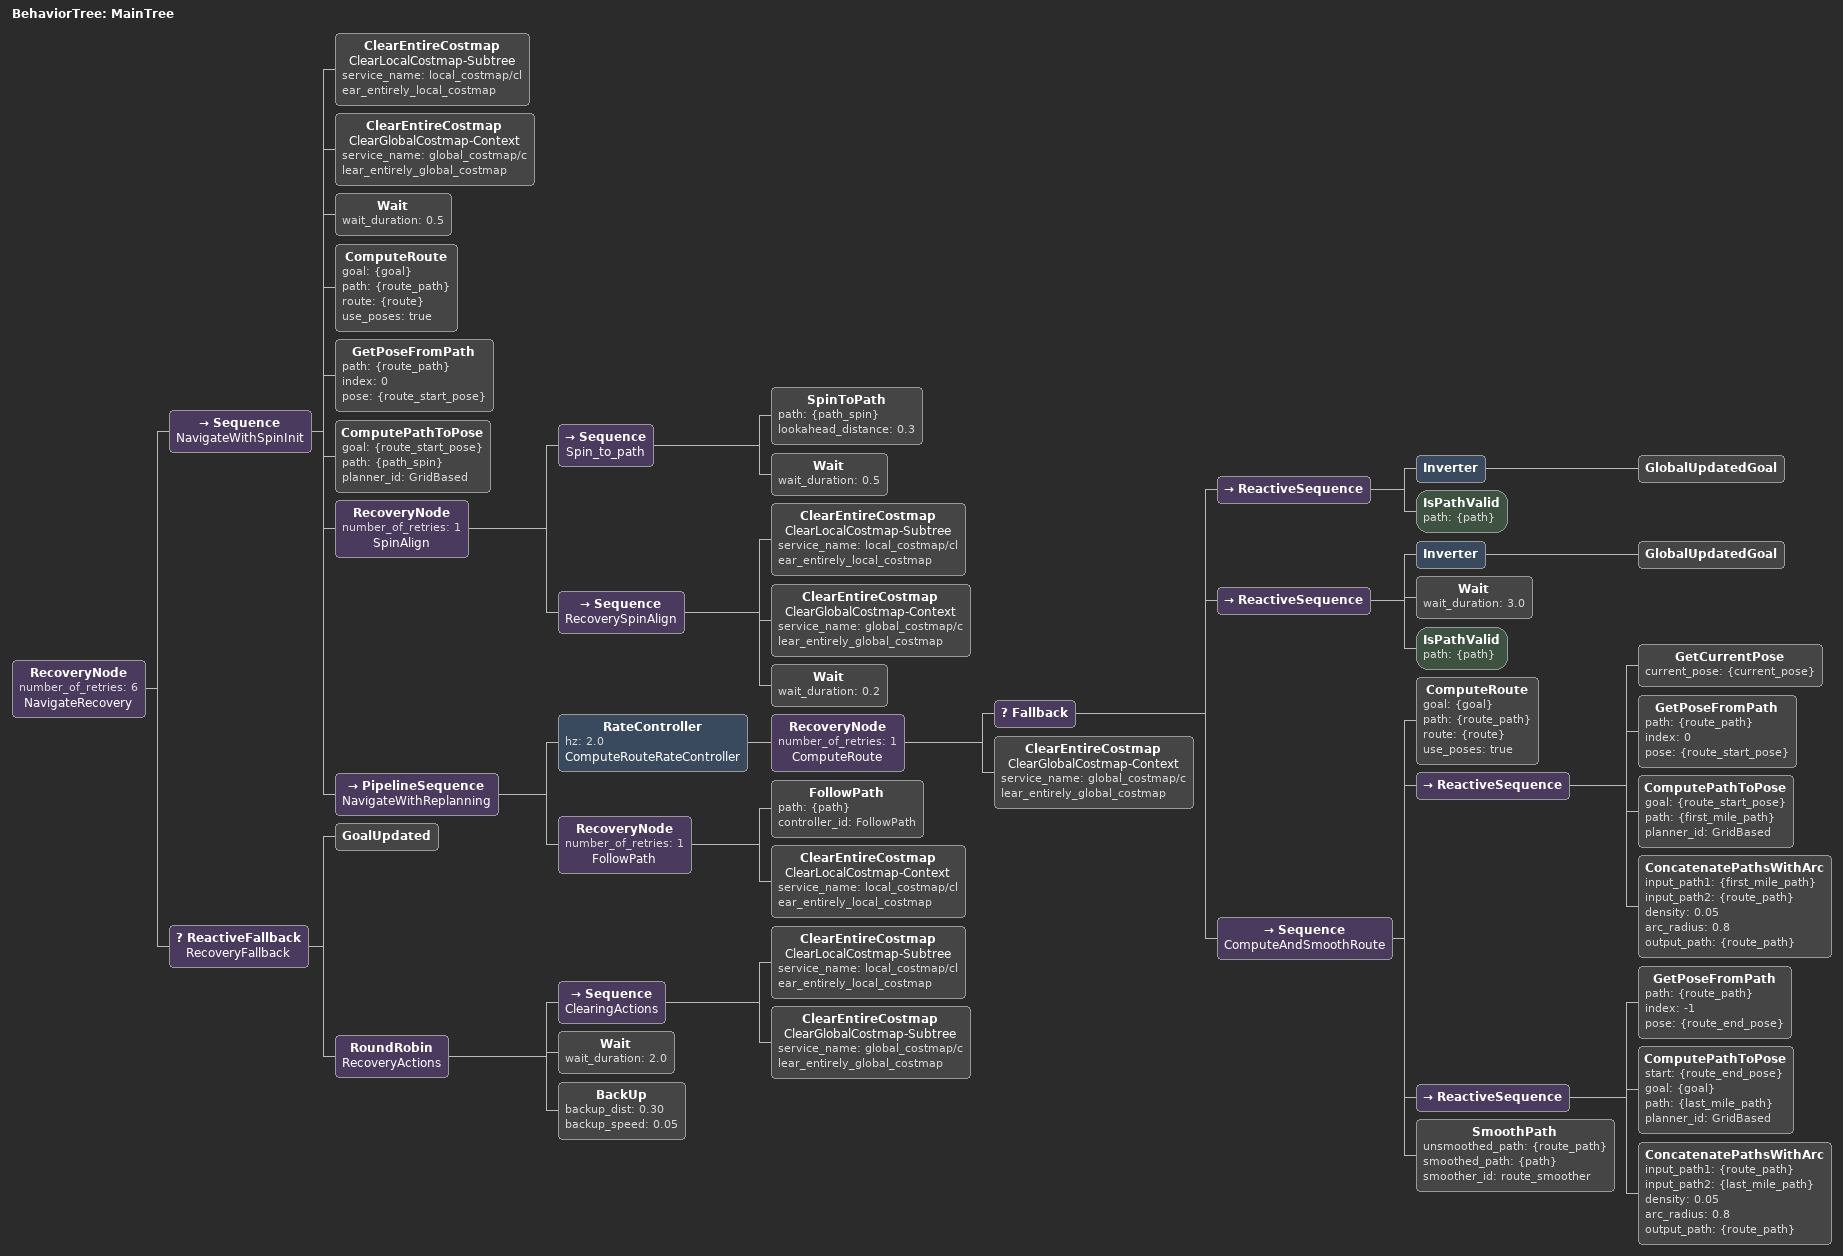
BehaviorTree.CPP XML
<root main_tree_to_execute="MainTree">
  <BehaviorTree ID="MainTree">
    <RecoveryNode number_of_retries="6" name="NavigateRecovery">
      <Sequence name="NavigateWithSpinInit">
        <!-- Step 1: Clear the costmap -->
        <ClearEntireCostmap name="ClearLocalCostmap-Subtree" service_name="local_costmap/clear_entirely_local_costmap"/>
        <ClearEntireCostmap name="ClearGlobalCostmap-Context" service_name="global_costmap/clear_entirely_global_costmap"/>
        <Wait wait_duration="0.5"/>

        <!-- Step 2: Compute the first segment path once -->
        <ComputeRoute goal="{goal}" path="{route_path}" route="{route}" use_poses="true"/>
        <GetPoseFromPath path="{route_path}" index="0" pose="{route_start_pose}"/>
        <ComputePathToPose goal="{route_start_pose}" path="{path_spin}" planner_id="GridBased"/>

        <!-- Step 3: Align with that path (atomic with RecoveryNode) -->
        <RecoveryNode number_of_retries="1" name="SpinAlign">
          <Sequence name="Spin_to_path">
            <SpinToPath path="{path_spin}" lookahead_distance="0.3"/>
            <Wait wait_duration="0.5"/>
          </Sequence>
          <Sequence name="RecoverySpinAlign">
            <ClearEntireCostmap name="ClearLocalCostmap-Subtree" service_name="local_costmap/clear_entirely_local_costmap"/>
            <ClearEntireCostmap name="ClearGlobalCostmap-Context" service_name="global_costmap/clear_entirely_global_costmap"/>
            <Wait wait_duration="0.2"/>
          </Sequence>
        </RecoveryNode>

        <PipelineSequence name="NavigateWithReplanning">
          <RateController hz="2.0" name="ComputeRouteRateController">
            <RecoveryNode number_of_retries="1" name="ComputeRoute">
              <Fallback>
                <!-- Compute a new route if a new goal is found or the path is no longer valid -->
                <ReactiveSequence>
                  <Inverter>
                    <GlobalUpdatedGoal/>
                  </Inverter>
                  <IsPathValid path="{path}"/> <!-- Base it on the complete connected 'path', not simply the 'route_path' -->
                </ReactiveSequence>

				<!-- wait for x seconds firstly if the obstacle is on path -->
                <ReactiveSequence>
                  <Inverter>
                    <GlobalUpdatedGoal/>
                  </Inverter>
                  <Wait wait_duration="3.0"/>
                  <IsPathValid path="{path}"/>
                </ReactiveSequence>

                <Sequence name="ComputeAndSmoothRoute">
                  <!-- Compute the route -->
                  <ComputeRoute goal="{goal}" path="{route_path}" route="{route}" use_poses="true"/>

                  <!-- Find if the route start node is far from the robot's current pose; if so, connect them for 'first mile'. -->
                  <ReactiveSequence>
                    <GetCurrentPose current_pose="{current_pose}"/>
                    <GetPoseFromPath path="{route_path}" index="0" pose="{route_start_pose}"/>
                    <ComputePathToPose goal="{route_start_pose}" path="{first_mile_path}" planner_id="GridBased"/>
                    <ConcatenatePathsWithArc input_path1="{first_mile_path}" input_path2="{route_path}" density="0.05" arc_radius="0.8" output_path="{route_path}"/>
                  </ReactiveSequence>

                  <!-- Find if the route end node is far from the goal pose; if so, connect them for 'last mile'. -->
                  <ReactiveSequence>
                    <GetPoseFromPath path="{route_path}" index="-1" pose="{route_end_pose}"/>
                    <ComputePathToPose start="{route_end_pose}" goal="{goal}" path="{last_mile_path}" planner_id="GridBased"/>
                    <ConcatenatePathsWithArc input_path1="{route_path}" input_path2="{last_mile_path}" density="0.05" arc_radius="0.8" output_path="{route_path}"/>
                  </ReactiveSequence>

                  <!-- Smooth the completed route -->
                  <SmoothPath unsmoothed_path="{route_path}" smoothed_path="{path}" smoother_id="route_smoother"/>
                </Sequence>
              </Fallback>
              <ClearEntireCostmap name="ClearGlobalCostmap-Context" service_name="global_costmap/clear_entirely_global_costmap"/>
            </RecoveryNode>
          </RateController>

          <RecoveryNode number_of_retries="1" name="FollowPath">
            <FollowPath path="{path}" controller_id="FollowPath"/>
            <ClearEntireCostmap name="ClearLocalCostmap-Context" service_name="local_costmap/clear_entirely_local_costmap"/>
          </RecoveryNode>
        </PipelineSequence>
      </Sequence>

      <ReactiveFallback name="RecoveryFallback">
        <GoalUpdated/>
        <RoundRobin name="RecoveryActions">
          <Sequence name="ClearingActions">
            <ClearEntireCostmap name="ClearLocalCostmap-Subtree" service_name="local_costmap/clear_entirely_local_costmap"/>
            <ClearEntireCostmap name="ClearGlobalCostmap-Subtree" service_name="global_costmap/clear_entirely_global_costmap"/>
          </Sequence>
          <Wait wait_duration="2.0"/>
          <BackUp backup_dist="0.30" backup_speed="0.05"/>
        </RoundRobin>
      </ReactiveFallback>
    </RecoveryNode>
  </BehaviorTree>
</root>
